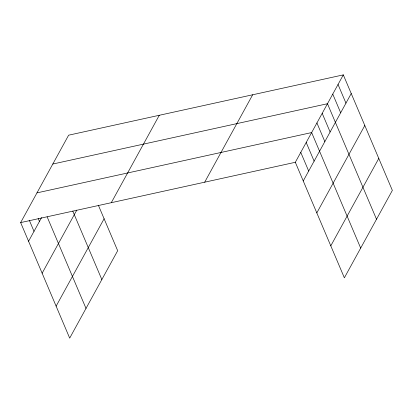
<?xml version="1.0" encoding="UTF-8"?>
<svg xmlns="http://www.w3.org/2000/svg" width="413" height="413" viewBox="0 0 413 413"><rect width="100%" height="100%" fill="white"/><g stroke="black" fill="none" stroke-linecap="round" stroke-linejoin="round"><path stroke-width="0.62" d="M98.361 205.22L117.674 250.712L69.689 338.128L20.65 222.597L68.635 135.185L343.311 74.872L392.35 190.403L344.365 277.815L295.326 162.288L343.311 74.872M28.569 241.254L41.563 217.589M42.136 273.225L76.772 210.129M111.293 202.695L159.279 115.284M56.122 306.157L104.107 218.745M204.683 182.19L252.668 94.778M303.245 180.946L351.231 93.529M316.812 212.912L364.798 125.495M330.792 245.849L378.783 158.432M52.802 164.033L327.478 103.72L376.517 219.246M36.963 192.876L311.639 132.568L360.678 248.094M20.65 222.597L295.326 162.288M338.035 84.489L345.955 103.147M332.754 94.102L340.673 112.759M322.197 113.338L330.116 131.995M316.921 122.95L324.84 141.607M306.203 142.475L314.123 161.132M300.762 152.382L308.681 171.039M72.781 211.105L101.841 279.56M47.144 216.861L86.002 308.408M38.208 218.529L39.447 221.44M29.308 220.274L34.005 231.347"/></g></svg>
